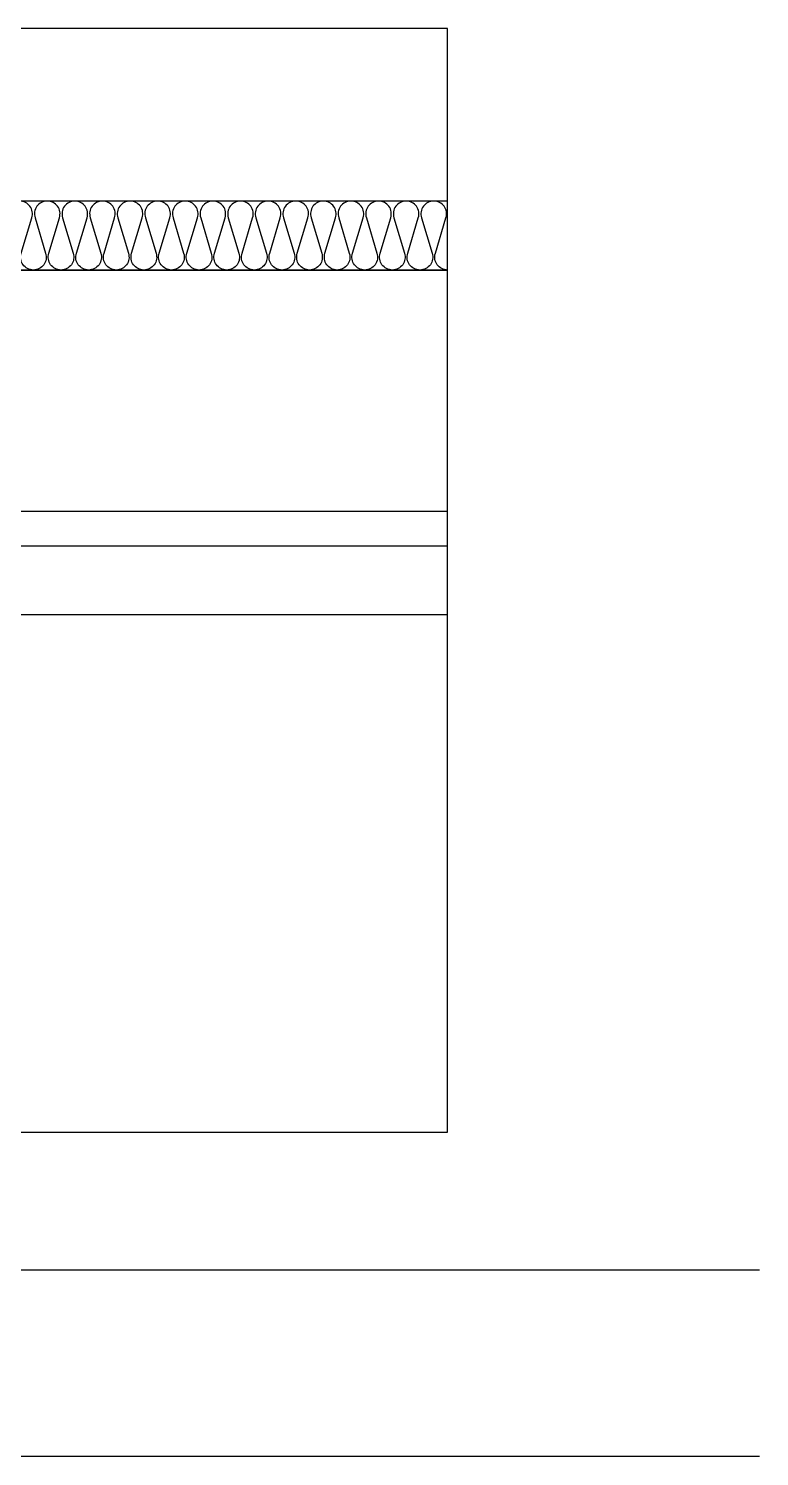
# Model space of a CAD drawing. Extents: x 300 to 49993, y 307 to 8617.
# Drawn here: x 35083 to 36142, y 2677 to 4747 of the extents above; entities that cross this region are included whole.
import ezdxf

# ---------------------------------------------------------------- set-up
doc = ezdxf.new("R2010")
doc.units = 0
doc.header["$LTSCALE"] = 400
doc.header["$MEASUREMENT"] = 0
doc.linetypes.add('CEN', pattern=[62, 60, -1, 0, -1])
for name, color, linetype in [('0PANL', 6, 'CONTINUOUS'), ('A-INSUL', 8, 'CONTINUOUS'), ('CEN', 1, 'CEN'), ('sdim', 4, 'CONTINUOUS')]:
    doc.layers.add(name, color=color, linetype=linetype)
doc.layers.add('K', color=161, linetype='CONTINUOUS', plot=False)

msp = doc.modelspace()

# ---------------------------------------------------------------- linework, layer by layer
at = {"layer": '0PANL'}
for points in [[(35690.4, 4497.2), (34810.4, 4497.2), (34810.4, 4397.2), (35690.4, 4397.2)], [(35690.4, 4047.2), (34860.4, 4047.2), (34860.4, 3997.2), (35690.4, 3997.2)]]:
    msp.add_lwpolyline(points, dxfattribs=at)
at = {"layer": 'A-INSUL'}
msp.add_lwpolyline([(35690.4, 4397.2, -0.509267), (35690.4, 4397.2, -0.509267), (35672.7, 4421.5), (35688.1, 4473, 0.509267), (35670.4, 4497.2, 0.509267), (35652.7, 4473), (35668.1, 4421.5, -0.509267), (35650.4, 4397.2, -0.509267), (35632.7, 4421.5), (35648, 4473, 0.509267), (35630.4, 4497.2, 0.509267), (35612.7, 4473), (35628, 4421.5, -0.509267), (35610.4, 4397.2, -0.509267), (35592.7, 4421.5), (35608, 4473, 0.509267), (35590.4, 4497.2, 0.509267), (35572.7, 4473), (35588, 4421.5, -0.509267), (35570.4, 4397.2, -0.509267), (35552.7, 4421.5), (35568, 4473, 0.509267), (35550.3, 4497.2, 0.509267), (35532.7, 4473), (35548, 4421.5, -0.509267), (35530.3, 4397.2, -0.509267), (35512.7, 4421.5), (35528, 4473, 0.509267), (35510.3, 4497.2, 0.509267), (35492.7, 4473), (35508, 4421.5, -0.509267), (35490.3, 4397.2, -0.509267), (35472.6, 4421.5), (35488, 4473, 0.509267), (35470.3, 4497.2, 0.509267), (35452.6, 4473), (35468, 4421.5, -0.509267), (35450.3, 4397.2, -0.509267), (35432.6, 4421.5), (35447.9, 4473, 0.509267), (35430.3, 4497.2, 0.509267), (35412.6, 4473), (35427.9, 4421.5, -0.509267), (35410.3, 4397.2, -0.509267), (35392.6, 4421.5), (35407.9, 4473, 0.509267), (35390.3, 4497.2, 0.509267), (35372.6, 4473), (35387.9, 4421.5, -0.509267), (35370.3, 4397.2, -0.509267), (35352.6, 4421.5), (35367.9, 4473, 0.509267), (35350.2, 4497.2, 0.509267), (35332.6, 4473), (35347.9, 4421.5, -0.509267), (35330.2, 4397.2, -0.509267), (35312.6, 4421.5), (35327.9, 4473, 0.509267), (35310.2, 4497.2, 0.509267), (35292.6, 4473), (35307.9, 4421.5, -0.509267), (35290.2, 4397.2, -0.509267), (35272.5, 4421.5), (35287.9, 4473, 0.509267), (35270.2, 4497.2, 0.509267), (35252.5, 4473), (35267.9, 4421.5, -0.509267), (35250.2, 4397.2, -0.509267), (35232.5, 4421.5), (35247.8, 4473, 0.509267), (35230.2, 4497.2, 0.509267), (35212.5, 4473), (35227.8, 4421.5, -0.509267), (35210.2, 4397.2, -0.509267), (35192.5, 4421.5), (35207.8, 4473, 0.509267), (35190.2, 4497.2, 0.509267), (35172.5, 4473), (35187.8, 4421.5, -0.509267), (35170.2, 4397.2, -0.509267), (35152.5, 4421.5), (35167.8, 4473, 0.509267), (35150.1, 4497.2, 0.509267), (35132.5, 4473), (35147.8, 4421.5, -0.509267), (35130.1, 4397.2, -0.509267), (35112.5, 4421.5), (35127.8, 4473, 0.509267), (35110.1, 4497.2, 0.509267), (35092.5, 4473), (35107.8, 4421.5, -0.509267), (35090.1, 4397.2, -0.509267), (35072.4, 4421.5), (35087.8, 4473, 0.509267), (35070.1, 4497.2, 0.509267)], format="xyb", dxfattribs=at)
at = {"layer": 'CEN'}
for p, q in [((35690.4, 4397.2), (34090.4, 4397.2)), ((35690.4, 3897.2), (34090.4, 3897.2))]:
    msp.add_line(p, q, dxfattribs=at)
at = {"layer": 'K', "ltscale": 10}
msp.add_lwpolyline([(34090.4, 3147.2), (35690.4, 3147.2), (35690.4, 4747.2), (34090.4, 4747.2)], close=True, dxfattribs=at)
at = {"layer": 'sdim'}
for points in [[(36142.4, 2947.2), (25500, 2947.2)], [(36142.4, 2677.2), (25500, 2677.2)]]:
    msp.add_lwpolyline(points, dxfattribs=at)

doc.saveas('drawing.dxf')
